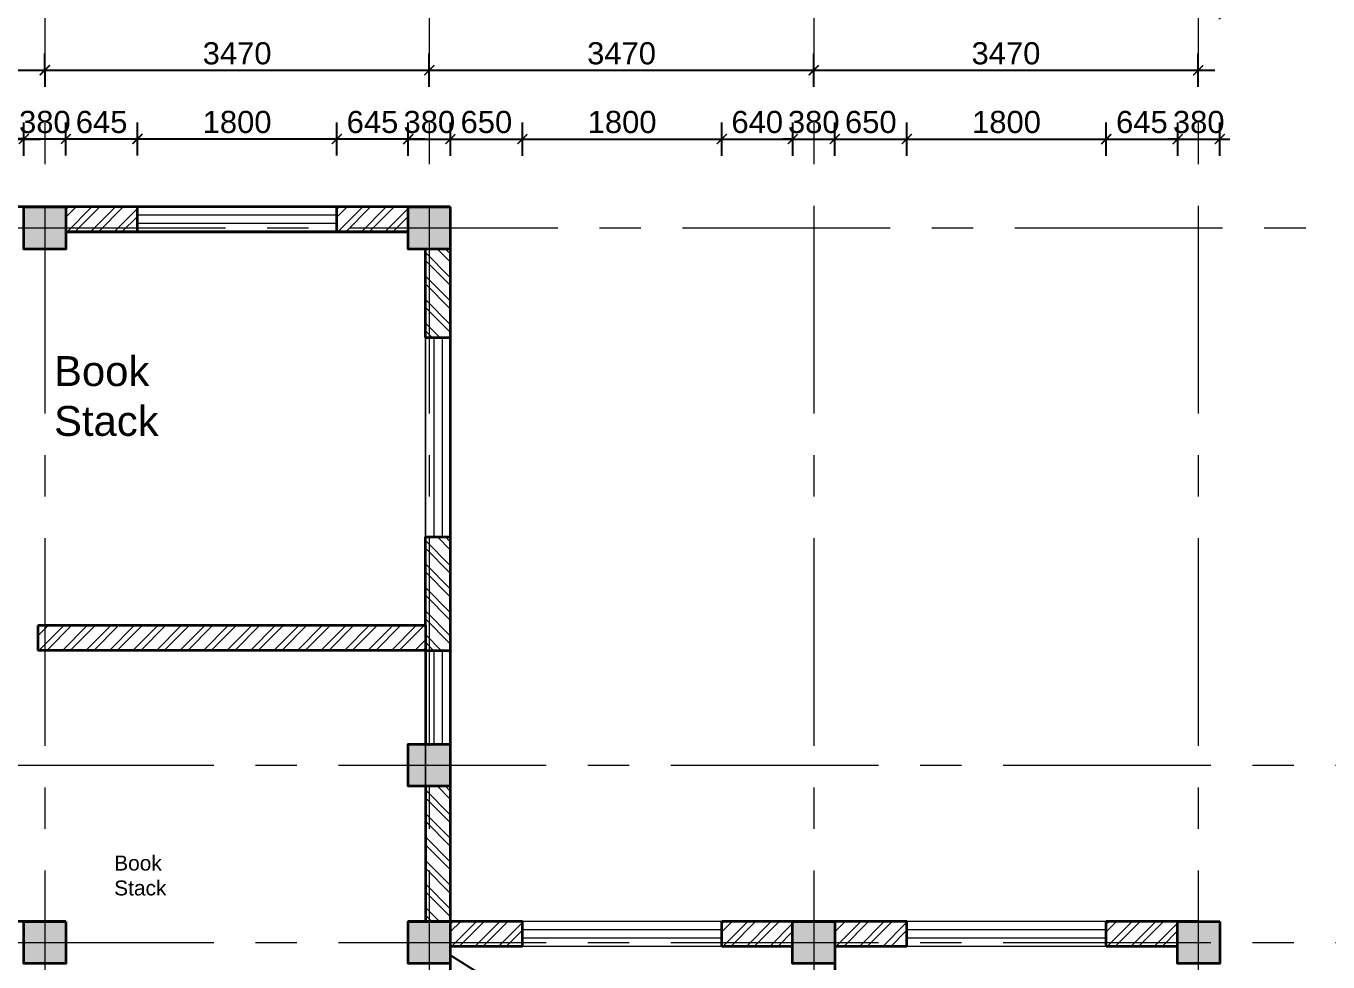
# Model space of a CAD drawing. Header units: inches. Extents: x 527934 to 2134587, y -408734 to 227304.
# Drawn here: x 1952523 to 1964274, y -139444 to -130996 of the extents above; entities that cross this region are included whole.
import ezdxf

# ---------------------------------------------------------------- set-up
doc = ezdxf.new("R2010")
doc.units = ezdxf.units.IN
doc.header["$MEASUREMENT"] = 0
doc.linetypes.add('CENTER', pattern=[2, 1.25, -0.25, 0.25, -0.25])
for name, color, linetype, lineweight in [('2 POWER TEL COMP', 3, 'Continuous', 25), ('centre line', 1, 'CENTER', 9), ('dim', 253, 'Continuous', 9), ('furniture', 253, 'Continuous', 5), ('hatch', 250, 'Continuous', 5), ('plinth', 5, 'Continuous', 9), ('sill', 253, 'Continuous', 13), ('text', 7, 'Continuous', 13), ('wall - brick', 30, 'Continuous', 35), ('window', 1, 'Continuous', 15)]:
    doc.layers.add(name, color=color, linetype=linetype, lineweight=lineweight)
doc.styles.get("Standard").update_dxf_attribs({"font": 'arial.ttf'})
doc.dimstyles.new('dim 100', dxfattribs={"dimtxt": 200, "dimasz": 90, "dimexe": 150, "dimexo": 150, "dimgap": 50, "dimtad": 1, "dimdec": 0, "dimzin": 0, "dimdsep": 46, "dimtxsty": 'Standard', "dimblk": 'ARCHTICK', "dimcen": 100, "dimdle": 150, "dimazin": 0, "dimtfac": 1, "dimtdec": 0, "dimtix": 1, "dimtmove": 2, "dimatfit": 3, "dimfxl": 150, "dimfxlon": 1, "dimtolj": 1, "dimtzin": 0, "dimarcsym": 0})

# ---------------------------------------------------------------- blocks, each defined once
blk = doc.blocks.new('_ArchTick')
at = {"color": 0, "linetype": 'ByBlock', "const_width": 0.15}
blk.add_lwpolyline([(-0.5, -0.5), (0.5, 0.5)], dxfattribs=at)
blk = doc.blocks.new('*D2628')
at = {"layer": 'Defpoints', "color": 0, "ltscale": 400}
for p in [(1952883, -132015), (1952503, -132629), (1952883, -132629)]:
    blk.add_point(p, dxfattribs=at)
at = {"layer": 'dim', "color": 0, "lineweight": -2, "ltscale": 400}
for p, q in [((1952503, -132165), (1952503, -131865)), ((1952883, -132165), (1952883, -131865)), ((1952503, -132015), (1952413, -132015)), ((1952503, -132015), (1952883, -132015)), ((1952883, -132015), (1952973, -132015))]:
    blk.add_line(p, q, dxfattribs=at)
at = {"layer": 'dim', "color": 0, "lineweight": -2, "ltscale": 400, "xscale": 90, "yscale": 90, "zscale": 90}
blk.add_blockref('_ArchTick', (1952503, -132015), dxfattribs=at)
at = {"layer": 'dim', "color": 0, "lineweight": -2, "ltscale": 400, "xscale": 90, "yscale": 90, "zscale": 90, "rotation": 180}
blk.add_blockref('_ArchTick', (1952883, -132015), dxfattribs=at)
at = {"layer": 'dim', "color": 0, "ltscale": 400, "insert": (1952693, -131863), "char_height": 200, "attachment_point": 5}
blk.add_mtext('\\A1;380', dxfattribs=at)
blk = doc.blocks.new('*D2629')
at = {"layer": 'Defpoints', "color": 0, "ltscale": 400}
for p in [(1956353, -132016), (1955973, -132629), (1956353, -132629)]:
    blk.add_point(p, dxfattribs=at)
at = {"layer": 'dim', "color": 0, "lineweight": -2, "ltscale": 400}
for p, q in [((1955973, -132166), (1955973, -131866)), ((1956353, -132166), (1956353, -131866)), ((1955973, -132016), (1955883, -132016)), ((1955973, -132016), (1956353, -132016)), ((1956353, -132016), (1956443, -132016))]:
    blk.add_line(p, q, dxfattribs=at)
at = {"layer": 'dim', "color": 0, "lineweight": -2, "ltscale": 400, "xscale": 90, "yscale": 90, "zscale": 90}
blk.add_blockref('_ArchTick', (1955973, -132016), dxfattribs=at)
at = {"layer": 'dim', "color": 0, "lineweight": -2, "ltscale": 400, "xscale": 90, "yscale": 90, "zscale": 90, "rotation": 180}
blk.add_blockref('_ArchTick', (1956353, -132016), dxfattribs=at)
at = {"layer": 'dim', "color": 0, "ltscale": 400, "insert": (1956163, -131863), "char_height": 200, "attachment_point": 5}
blk.add_mtext('\\A1;380', dxfattribs=at)
blk = doc.blocks.new('*D2630')
at = {"layer": 'Defpoints', "color": 0, "ltscale": 400}
for p in [(1957003, -132016), (1956353, -139079), (1957003, -139079)]:
    blk.add_point(p, dxfattribs=at)
at = {"layer": 'dim', "color": 0, "lineweight": -2, "ltscale": 400}
for p, q in [((1956353, -132166), (1956353, -131866)), ((1957003, -132166), (1957003, -131866)), ((1956203, -132016), (1957153, -132016))]:
    blk.add_line(p, q, dxfattribs=at)
at = {"layer": 'dim', "color": 0, "lineweight": -2, "ltscale": 400, "xscale": 90, "yscale": 90, "zscale": 90, "rotation": 180}
blk.add_blockref('_ArchTick', (1956353, -132016), dxfattribs=at)
at = {"layer": 'dim', "color": 0, "lineweight": -2, "ltscale": 400, "xscale": 90, "yscale": 90, "zscale": 90}
blk.add_blockref('_ArchTick', (1957003, -132016), dxfattribs=at)
at = {"layer": 'dim', "color": 0, "ltscale": 400, "insert": (1956678, -131863), "char_height": 200, "attachment_point": 5}
blk.add_mtext('\\A1;650', dxfattribs=at)
blk = doc.blocks.new('*D2631')
at = {"layer": 'Defpoints', "color": 0, "ltscale": 400}
for p in [(1958803, -132016), (1957003, -139079), (1958803, -139079)]:
    blk.add_point(p, dxfattribs=at)
at = {"layer": 'dim', "color": 0, "lineweight": -2, "ltscale": 400}
for p, q in [((1957003, -132166), (1957003, -131866)), ((1958803, -132166), (1958803, -131866)), ((1956853, -132016), (1958953, -132016))]:
    blk.add_line(p, q, dxfattribs=at)
at = {"layer": 'dim', "color": 0, "lineweight": -2, "ltscale": 400, "xscale": 90, "yscale": 90, "zscale": 90, "rotation": 180}
blk.add_blockref('_ArchTick', (1957003, -132016), dxfattribs=at)
at = {"layer": 'dim', "color": 0, "lineweight": -2, "ltscale": 400, "xscale": 90, "yscale": 90, "zscale": 90}
blk.add_blockref('_ArchTick', (1958803, -132016), dxfattribs=at)
at = {"layer": 'dim', "color": 0, "ltscale": 400, "insert": (1957903, -131863), "char_height": 200, "attachment_point": 5}
blk.add_mtext('\\A1;1800', dxfattribs=at)
blk = doc.blocks.new('*D2632')
at = {"layer": 'Defpoints', "color": 0, "ltscale": 400}
for p in [(1959443, -132016), (1958803, -139079), (1959443, -139079)]:
    blk.add_point(p, dxfattribs=at)
at = {"layer": 'dim', "color": 0, "lineweight": -2, "ltscale": 400}
for p, q in [((1958803, -132166), (1958803, -131866)), ((1959443, -132166), (1959443, -131866)), ((1958653, -132016), (1959593, -132016))]:
    blk.add_line(p, q, dxfattribs=at)
at = {"layer": 'dim', "color": 0, "lineweight": -2, "ltscale": 400, "xscale": 90, "yscale": 90, "zscale": 90, "rotation": 180}
blk.add_blockref('_ArchTick', (1958803, -132016), dxfattribs=at)
at = {"layer": 'dim', "color": 0, "lineweight": -2, "ltscale": 400, "xscale": 90, "yscale": 90, "zscale": 90}
blk.add_blockref('_ArchTick', (1959443, -132016), dxfattribs=at)
at = {"layer": 'dim', "color": 0, "ltscale": 400, "insert": (1959123, -131863), "char_height": 200, "attachment_point": 5}
blk.add_mtext('\\A1;640', dxfattribs=at)
blk = doc.blocks.new('*D2633')
at = {"layer": 'Defpoints', "color": 0, "ltscale": 400}
for p in [(1959823, -132016), (1959443, -139079), (1959823, -139079)]:
    blk.add_point(p, dxfattribs=at)
at = {"layer": 'dim', "color": 0, "lineweight": -2, "ltscale": 400}
for p, q in [((1959443, -132166), (1959443, -131866)), ((1959823, -132166), (1959823, -131866)), ((1959443, -132016), (1959353, -132016)), ((1959443, -132016), (1959823, -132016)), ((1959823, -132016), (1959913, -132016))]:
    blk.add_line(p, q, dxfattribs=at)
at = {"layer": 'dim', "color": 0, "lineweight": -2, "ltscale": 400, "xscale": 90, "yscale": 90, "zscale": 90}
blk.add_blockref('_ArchTick', (1959443, -132016), dxfattribs=at)
at = {"layer": 'dim', "color": 0, "lineweight": -2, "ltscale": 400, "xscale": 90, "yscale": 90, "zscale": 90, "rotation": 180}
blk.add_blockref('_ArchTick', (1959823, -132016), dxfattribs=at)
at = {"layer": 'dim', "color": 0, "ltscale": 400, "insert": (1959633, -131863), "char_height": 200, "attachment_point": 5}
blk.add_mtext('\\A1;380', dxfattribs=at)
blk = doc.blocks.new('*D2634')
at = {"layer": 'Defpoints', "color": 0, "ltscale": 400}
for p in [(1960473, -132016), (1959823, -139079), (1960473, -139079)]:
    blk.add_point(p, dxfattribs=at)
at = {"layer": 'dim', "color": 0, "lineweight": -2, "ltscale": 400}
for p, q in [((1959823, -132166), (1959823, -131866)), ((1960473, -132166), (1960473, -131866)), ((1959673, -132016), (1960623, -132016))]:
    blk.add_line(p, q, dxfattribs=at)
at = {"layer": 'dim', "color": 0, "lineweight": -2, "ltscale": 400, "xscale": 90, "yscale": 90, "zscale": 90, "rotation": 180}
blk.add_blockref('_ArchTick', (1959823, -132016), dxfattribs=at)
at = {"layer": 'dim', "color": 0, "lineweight": -2, "ltscale": 400, "xscale": 90, "yscale": 90, "zscale": 90}
blk.add_blockref('_ArchTick', (1960473, -132016), dxfattribs=at)
at = {"layer": 'dim', "color": 0, "ltscale": 400, "insert": (1960148, -131863), "char_height": 200, "attachment_point": 5}
blk.add_mtext('\\A1;650', dxfattribs=at)
blk = doc.blocks.new('*D2635')
at = {"layer": 'Defpoints', "color": 0, "ltscale": 400}
for p in [(1962273, -132016), (1960473, -139079), (1962273, -139079)]:
    blk.add_point(p, dxfattribs=at)
at = {"layer": 'dim', "color": 0, "lineweight": -2, "ltscale": 400}
for p, q in [((1960473, -132166), (1960473, -131866)), ((1962273, -132166), (1962273, -131866)), ((1960323, -132016), (1962423, -132016))]:
    blk.add_line(p, q, dxfattribs=at)
at = {"layer": 'dim', "color": 0, "lineweight": -2, "ltscale": 400, "xscale": 90, "yscale": 90, "zscale": 90, "rotation": 180}
blk.add_blockref('_ArchTick', (1960473, -132016), dxfattribs=at)
at = {"layer": 'dim', "color": 0, "lineweight": -2, "ltscale": 400, "xscale": 90, "yscale": 90, "zscale": 90}
blk.add_blockref('_ArchTick', (1962273, -132016), dxfattribs=at)
at = {"layer": 'dim', "color": 0, "ltscale": 400, "insert": (1961373, -131863), "char_height": 200, "attachment_point": 5}
blk.add_mtext('\\A1;1800', dxfattribs=at)
blk = doc.blocks.new('*D2636')
at = {"layer": 'Defpoints', "color": 0, "ltscale": 400}
for p in [(1962918, -132016), (1962273, -139079), (1962918, -139079)]:
    blk.add_point(p, dxfattribs=at)
at = {"layer": 'dim', "color": 0, "lineweight": -2, "ltscale": 400}
for p, q in [((1962273, -132166), (1962273, -131866)), ((1962918, -132166), (1962918, -131866)), ((1962123, -132016), (1963068, -132016))]:
    blk.add_line(p, q, dxfattribs=at)
at = {"layer": 'dim', "color": 0, "lineweight": -2, "ltscale": 400, "xscale": 90, "yscale": 90, "zscale": 90, "rotation": 180}
blk.add_blockref('_ArchTick', (1962273, -132016), dxfattribs=at)
at = {"layer": 'dim', "color": 0, "lineweight": -2, "ltscale": 400, "xscale": 90, "yscale": 90, "zscale": 90}
blk.add_blockref('_ArchTick', (1962918, -132016), dxfattribs=at)
at = {"layer": 'dim', "color": 0, "ltscale": 400, "insert": (1962595, -131863), "char_height": 200, "attachment_point": 5}
blk.add_mtext('\\A1;645', dxfattribs=at)
blk = doc.blocks.new('*D2637')
at = {"layer": 'Defpoints', "color": 0, "ltscale": 400}
for p in [(1963298, -132016), (1962918, -139079), (1963298, -139079)]:
    blk.add_point(p, dxfattribs=at)
at = {"layer": 'dim', "color": 0, "lineweight": -2, "ltscale": 400}
for p, q in [((1962918, -132166), (1962918, -131866)), ((1963298, -132166), (1963298, -131866)), ((1962918, -132016), (1962828, -132016)), ((1962918, -132016), (1963298, -132016)), ((1963298, -132016), (1963388, -132016))]:
    blk.add_line(p, q, dxfattribs=at)
at = {"layer": 'dim', "color": 0, "lineweight": -2, "ltscale": 400, "xscale": 90, "yscale": 90, "zscale": 90}
blk.add_blockref('_ArchTick', (1962918, -132016), dxfattribs=at)
at = {"layer": 'dim', "color": 0, "lineweight": -2, "ltscale": 400, "xscale": 90, "yscale": 90, "zscale": 90, "rotation": 180}
blk.add_blockref('_ArchTick', (1963298, -132016), dxfattribs=at)
at = {"layer": 'dim', "color": 0, "ltscale": 400, "insert": (1963108, -131863), "char_height": 200, "attachment_point": 5}
blk.add_mtext('\\A1;380', dxfattribs=at)
blk = doc.blocks.new('*D2142')
at = {"layer": 'Defpoints', "color": 0, "ltscale": 400}
for p in [(1959633, -131395), (1956163, -139033), (1959633, -139033)]:
    blk.add_point(p, dxfattribs=at)
at = {"layer": 'dim', "color": 0, "lineweight": -2, "ltscale": 400}
for p, q in [((1956163, -131545), (1956163, -131245)), ((1959633, -131545), (1959633, -131245)), ((1956013, -131395), (1959783, -131395))]:
    blk.add_line(p, q, dxfattribs=at)
at = {"layer": 'dim', "color": 0, "lineweight": -2, "ltscale": 400, "xscale": 90, "yscale": 90, "zscale": 90, "rotation": 180}
blk.add_blockref('_ArchTick', (1956163, -131395), dxfattribs=at)
at = {"layer": 'dim', "color": 0, "lineweight": -2, "ltscale": 400, "xscale": 90, "yscale": 90, "zscale": 90}
blk.add_blockref('_ArchTick', (1959633, -131395), dxfattribs=at)
at = {"layer": 'dim', "color": 0, "ltscale": 400, "insert": (1957898, -131243), "char_height": 200, "attachment_point": 5}
blk.add_mtext('\\A1;3470', dxfattribs=at)
blk = doc.blocks.new('*D2143')
at = {"layer": 'Defpoints', "color": 0, "ltscale": 400}
for p in [(1963103, -131395), (1959633, -139253), (1963103, -139253)]:
    blk.add_point(p, dxfattribs=at)
at = {"layer": 'dim', "color": 0, "lineweight": -2, "ltscale": 400}
for p, q in [((1959633, -131545), (1959633, -131245)), ((1963103, -131545), (1963103, -131245)), ((1959483, -131395), (1963253, -131395))]:
    blk.add_line(p, q, dxfattribs=at)
at = {"layer": 'dim', "color": 0, "lineweight": -2, "ltscale": 400, "xscale": 90, "yscale": 90, "zscale": 90, "rotation": 180}
blk.add_blockref('_ArchTick', (1959633, -131395), dxfattribs=at)
at = {"layer": 'dim', "color": 0, "lineweight": -2, "ltscale": 400, "xscale": 90, "yscale": 90, "zscale": 90}
blk.add_blockref('_ArchTick', (1963103, -131395), dxfattribs=at)
at = {"layer": 'dim', "color": 0, "ltscale": 400, "insert": (1961368, -131243), "char_height": 200, "attachment_point": 5}
blk.add_mtext('\\A1;3470', dxfattribs=at)
blk = doc.blocks.new('*D2144')
at = {"layer": 'Defpoints', "color": 0, "ltscale": 400}
for p in [(1963298, -130783), (1935153, -139443), (1963298, -139443)]:
    blk.add_point(p, dxfattribs=at)
at = {"layer": 'dim', "color": 0, "lineweight": -2, "ltscale": 400}
for p, q in [((1935153, -130933), (1935153, -130633)), ((1963298, -130933), (1963298, -130633)), ((1935003, -130783), (1963448, -130783))]:
    blk.add_line(p, q, dxfattribs=at)
at = {"layer": 'dim', "color": 0, "lineweight": -2, "ltscale": 400, "xscale": 90, "yscale": 90, "zscale": 90, "rotation": 180}
blk.add_blockref('_ArchTick', (1935153, -130783), dxfattribs=at)
at = {"layer": 'dim', "color": 0, "lineweight": -2, "ltscale": 400, "xscale": 90, "yscale": 90, "zscale": 90}
blk.add_blockref('_ArchTick', (1963298, -130783), dxfattribs=at)
at = {"layer": 'dim', "color": 0, "ltscale": 400, "insert": (1949225, -130631), "char_height": 200, "attachment_point": 5}
blk.add_mtext('\\A1;28145', dxfattribs=at)
blk = doc.blocks.new('*D2673')
at = {"layer": 'Defpoints', "color": 0, "ltscale": 400}
for p in [(1956353, -132629), (1956353, -133009), (1971341, -133009)]:
    blk.add_point(p, dxfattribs=at)
at = {"layer": 'dim', "color": 0, "lineweight": -2, "ltscale": 400}
for p, q in [((1971341, -132629), (1971341, -132539)), ((1971191, -132629), (1971491, -132629)), ((1971341, -132629), (1971341, -133009)), ((1971191, -133009), (1971491, -133009)), ((1971341, -133009), (1971341, -133099))]:
    blk.add_line(p, q, dxfattribs=at)
at = {"layer": 'dim', "color": 0, "lineweight": -2, "ltscale": 400, "xscale": 90, "yscale": 90, "zscale": 90}
for p, rotation in [((1971341, -132629), 270), ((1971341, -133009), 90)]:
    blk.add_blockref('_ArchTick', p, dxfattribs=dict(at, rotation=rotation))
at = {"layer": 'dim', "color": 0, "ltscale": 400, "insert": (1971188, -132819), "char_height": 200, "attachment_point": 5, "rotation": 90}
blk.add_mtext('\\A1;380', dxfattribs=at)
blk = doc.blocks.new('*D2674')
at = {"layer": 'Defpoints', "color": 0, "ltscale": 400}
for p in [(1956353, -137479), (1956353, -137859), (1971341, -137859)]:
    blk.add_point(p, dxfattribs=at)
at = {"layer": 'dim', "color": 0, "lineweight": -2, "ltscale": 400}
for p, q in [((1971191, -137479), (1971491, -137479)), ((1971341, -137479), (1971341, -137389)), ((1971341, -137479), (1971341, -137859)), ((1971191, -137859), (1971491, -137859)), ((1971341, -137859), (1971341, -137949))]:
    blk.add_line(p, q, dxfattribs=at)
at = {"layer": 'dim', "color": 0, "lineweight": -2, "ltscale": 400, "xscale": 90, "yscale": 90, "zscale": 90}
for p, rotation in [((1971341, -137479), 270), ((1971341, -137859), 90)]:
    blk.add_blockref('_ArchTick', p, dxfattribs=dict(at, rotation=rotation))
at = {"layer": 'dim', "color": 0, "ltscale": 400, "insert": (1971188, -137669), "char_height": 200, "attachment_point": 5, "rotation": 90}
blk.add_mtext('\\A1;380', dxfattribs=at)
blk = doc.blocks.new('*D2675')
at = {"layer": 'Defpoints', "color": 0, "ltscale": 400}
for p in [(1956353, -137859), (1956353, -139079), (1971341, -139079)]:
    blk.add_point(p, dxfattribs=at)
at = {"layer": 'dim', "color": 0, "lineweight": -2, "ltscale": 400}
for p, q in [((1971341, -137709), (1971341, -139229)), ((1971191, -137859), (1971491, -137859)), ((1971191, -139079), (1971491, -139079))]:
    blk.add_line(p, q, dxfattribs=at)
at = {"layer": 'dim', "color": 0, "lineweight": -2, "ltscale": 400, "xscale": 90, "yscale": 90, "zscale": 90}
for p, rotation in [((1971341, -137859), 90), ((1971341, -139079), 270)]:
    blk.add_blockref('_ArchTick', p, dxfattribs=dict(at, rotation=rotation))
at = {"layer": 'dim', "color": 0, "ltscale": 400, "insert": (1971188, -138469), "char_height": 200, "attachment_point": 5, "rotation": 90}
blk.add_mtext('\\A1;1220', dxfattribs=at)
blk = doc.blocks.new('*D2676')
at = {"layer": 'Defpoints', "color": 0, "ltscale": 400}
for p in [(1963298, -139079), (1963298, -139459), (1971341, -139459)]:
    blk.add_point(p, dxfattribs=at)
at = {"layer": 'dim', "color": 0, "lineweight": -2, "ltscale": 400}
for p, q in [((1971341, -139079), (1971341, -138989)), ((1971191, -139079), (1971491, -139079)), ((1971341, -139079), (1971341, -139459)), ((1971191, -139459), (1971491, -139459)), ((1971341, -139459), (1971341, -139549))]:
    blk.add_line(p, q, dxfattribs=at)
at = {"layer": 'dim', "color": 0, "lineweight": -2, "ltscale": 400, "xscale": 90, "yscale": 90, "zscale": 90}
for p, rotation in [((1971341, -139079), 270), ((1971341, -139459), 90)]:
    blk.add_blockref('_ArchTick', p, dxfattribs=dict(at, rotation=rotation))
at = {"layer": 'dim', "color": 0, "ltscale": 400, "insert": (1971188, -139269), "char_height": 200, "attachment_point": 5, "rotation": 90}
blk.add_mtext('\\A1;380', dxfattribs=at)
blk = doc.blocks.new('*D2677')
at = {"layer": 'Defpoints', "color": 0, "ltscale": 400}
for p in [(1963298, -139459), (1963298, -140999), (1971341, -140999)]:
    blk.add_point(p, dxfattribs=at)
at = {"layer": 'dim', "color": 0, "lineweight": -2, "ltscale": 400}
for p, q in [((1971341, -139309), (1971341, -141149)), ((1971191, -139459), (1971491, -139459)), ((1971191, -140999), (1971491, -140999))]:
    blk.add_line(p, q, dxfattribs=at)
at = {"layer": 'dim', "color": 0, "lineweight": -2, "ltscale": 400, "xscale": 90, "yscale": 90, "zscale": 90}
for p, rotation in [((1971341, -139459), 90), ((1971341, -140999), 270)]:
    blk.add_blockref('_ArchTick', p, dxfattribs=dict(at, rotation=rotation))
at = {"layer": 'dim', "color": 0, "ltscale": 400, "insert": (1971188, -140229), "char_height": 200, "attachment_point": 5, "rotation": 90}
blk.add_mtext('\\A1;1540', dxfattribs=at)
blk = doc.blocks.new('*D2166')
at = {"layer": 'Defpoints', "color": 0, "ltscale": 400}
for p in [(1955973, -132629), (1952503, -152159), (1972561, -152159)]:
    blk.add_point(p, dxfattribs=at)
at = {"layer": 'dim', "color": 0, "lineweight": -2, "ltscale": 400}
for p, q in [((1972561, -132479), (1972561, -152309)), ((1972411, -132629), (1972711, -132629)), ((1972411, -152159), (1972711, -152159))]:
    blk.add_line(p, q, dxfattribs=at)
at = {"layer": 'dim', "color": 0, "lineweight": -2, "ltscale": 400, "xscale": 90, "yscale": 90, "zscale": 90}
for p, rotation in [((1972561, -132629), 90), ((1972561, -152159), 270)]:
    blk.add_blockref('_ArchTick', p, dxfattribs=dict(at, rotation=rotation))
at = {"layer": 'dim', "color": 0, "ltscale": 400, "insert": (1972408, -142394), "char_height": 200, "attachment_point": 5, "rotation": 90}
blk.add_mtext('\\A1;19530', dxfattribs=at)
blk = doc.blocks.new('*D2688')
at = {"layer": 'Defpoints', "color": 0, "ltscale": 400}
for p in [(1952503, -132016), (1949413, -132629), (1952503, -132629)]:
    blk.add_point(p, dxfattribs=at)
at = {"layer": 'dim', "color": 0, "lineweight": -2, "ltscale": 400}
for p, q in [((1949413, -132166), (1949413, -131866)), ((1952503, -132166), (1952503, -131866)), ((1949263, -132016), (1952653, -132016))]:
    blk.add_line(p, q, dxfattribs=at)
at = {"layer": 'dim', "color": 0, "lineweight": -2, "ltscale": 400, "xscale": 90, "yscale": 90, "zscale": 90, "rotation": 180}
blk.add_blockref('_ArchTick', (1949413, -132016), dxfattribs=at)
at = {"layer": 'dim', "color": 0, "lineweight": -2, "ltscale": 400, "xscale": 90, "yscale": 90, "zscale": 90}
blk.add_blockref('_ArchTick', (1952503, -132016), dxfattribs=at)
at = {"layer": 'dim', "color": 0, "ltscale": 400, "insert": (1950958, -131864), "char_height": 200, "attachment_point": 5}
blk.add_mtext('\\A1;3090', dxfattribs=at)
blk = doc.blocks.new('*D2689')
at = {"layer": 'Defpoints', "color": 0, "ltscale": 400}
for p in [(1953528, -132015), (1952883, -132629), (1953528, -132629)]:
    blk.add_point(p, dxfattribs=at)
at = {"layer": 'dim', "color": 0, "lineweight": -2, "ltscale": 400}
for p, q in [((1952883, -132165), (1952883, -131865)), ((1953528, -132165), (1953528, -131865)), ((1952733, -132015), (1953678, -132015))]:
    blk.add_line(p, q, dxfattribs=at)
at = {"layer": 'dim', "color": 0, "lineweight": -2, "ltscale": 400, "xscale": 90, "yscale": 90, "zscale": 90, "rotation": 180}
blk.add_blockref('_ArchTick', (1952883, -132015), dxfattribs=at)
at = {"layer": 'dim', "color": 0, "lineweight": -2, "ltscale": 400, "xscale": 90, "yscale": 90, "zscale": 90}
blk.add_blockref('_ArchTick', (1953528, -132015), dxfattribs=at)
at = {"layer": 'dim', "color": 0, "ltscale": 400, "insert": (1953205, -131863), "char_height": 200, "attachment_point": 5}
blk.add_mtext('\\A1;645', dxfattribs=at)
blk = doc.blocks.new('*D2690')
at = {"layer": 'Defpoints', "color": 0, "ltscale": 400}
for p in [(1955973, -132015), (1955328, -132629), (1955973, -132629)]:
    blk.add_point(p, dxfattribs=at)
at = {"layer": 'dim', "color": 0, "lineweight": -2, "ltscale": 400}
for p, q in [((1955328, -132165), (1955328, -131865)), ((1955973, -132165), (1955973, -131865)), ((1955178, -132015), (1956123, -132015))]:
    blk.add_line(p, q, dxfattribs=at)
at = {"layer": 'dim', "color": 0, "lineweight": -2, "ltscale": 400, "xscale": 90, "yscale": 90, "zscale": 90, "rotation": 180}
blk.add_blockref('_ArchTick', (1955328, -132015), dxfattribs=at)
at = {"layer": 'dim', "color": 0, "lineweight": -2, "ltscale": 400, "xscale": 90, "yscale": 90, "zscale": 90}
blk.add_blockref('_ArchTick', (1955973, -132015), dxfattribs=at)
at = {"layer": 'dim', "color": 0, "ltscale": 400, "insert": (1955650, -131863), "char_height": 200, "attachment_point": 5}
blk.add_mtext('\\A1;645', dxfattribs=at)
blk = doc.blocks.new('*D2694')
at = {"layer": 'Defpoints', "color": 0, "ltscale": 400}
for p in [(1956353, -133009), (1956353, -133808), (1971341, -133808)]:
    blk.add_point(p, dxfattribs=at)
at = {"layer": 'dim', "color": 0, "lineweight": -2, "ltscale": 400}
for p, q in [((1971341, -132859), (1971341, -133958)), ((1971191, -133009), (1971491, -133009)), ((1971191, -133808), (1971491, -133808))]:
    blk.add_line(p, q, dxfattribs=at)
at = {"layer": 'dim', "color": 0, "lineweight": -2, "ltscale": 400, "xscale": 90, "yscale": 90, "zscale": 90}
for p, rotation in [((1971341, -133009), 90), ((1971341, -133808), 270)]:
    blk.add_blockref('_ArchTick', p, dxfattribs=dict(at, rotation=rotation))
at = {"layer": 'dim', "color": 0, "ltscale": 400, "insert": (1971188, -133408), "char_height": 200, "attachment_point": 5, "rotation": 90}
blk.add_mtext('\\A1;799', dxfattribs=at)
blk = doc.blocks.new('*D2695')
at = {"layer": 'Defpoints', "color": 0, "ltscale": 400}
for p in [(1956353, -133808), (1956353, -135608), (1971341, -135608)]:
    blk.add_point(p, dxfattribs=at)
at = {"layer": 'dim', "color": 0, "lineweight": -2, "ltscale": 400}
for p, q in [((1971341, -133658), (1971341, -135758)), ((1971191, -133808), (1971491, -133808)), ((1971191, -135608), (1971491, -135608))]:
    blk.add_line(p, q, dxfattribs=at)
at = {"layer": 'dim', "color": 0, "lineweight": -2, "ltscale": 400, "xscale": 90, "yscale": 90, "zscale": 90}
for p, rotation in [((1971341, -133808), 90), ((1971341, -135608), 270)]:
    blk.add_blockref('_ArchTick', p, dxfattribs=dict(at, rotation=rotation))
at = {"layer": 'dim', "color": 0, "ltscale": 400, "insert": (1971188, -134708), "char_height": 200, "attachment_point": 5, "rotation": 90}
blk.add_mtext('\\A1;1800', dxfattribs=at)
blk = doc.blocks.new('*D2167')
at = {"layer": 'Defpoints', "color": 0, "ltscale": 400}
for p in [(1956353, -135608), (1956353, -137479), (1971341, -137479)]:
    blk.add_point(p, dxfattribs=at)
at = {"layer": 'dim', "color": 0, "lineweight": -2, "ltscale": 400}
for p, q in [((1971341, -135458), (1971341, -137629)), ((1971191, -135608), (1971491, -135608)), ((1971191, -137479), (1971491, -137479))]:
    blk.add_line(p, q, dxfattribs=at)
at = {"layer": 'dim', "color": 0, "lineweight": -2, "ltscale": 400, "xscale": 90, "yscale": 90, "zscale": 90}
for p, rotation in [((1971341, -135608), 90), ((1971341, -137479), 270)]:
    blk.add_blockref('_ArchTick', p, dxfattribs=dict(at, rotation=rotation))
at = {"layer": 'dim', "color": 0, "ltscale": 400, "insert": (1971188, -136543), "char_height": 200, "attachment_point": 5, "rotation": 90}
blk.add_mtext('\\A1;1871', dxfattribs=at)
blk = doc.blocks.new('*D2168')
at = {"layer": 'Defpoints', "color": 0, "ltscale": 400}
for p in [(1955328, -132015), (1953528, -132629), (1955328, -132629)]:
    blk.add_point(p, dxfattribs=at)
at = {"layer": 'furniture', "color": 0, "lineweight": -2, "ltscale": 400}
for p, q in [((1953528, -132165), (1953528, -131865)), ((1955328, -132165), (1955328, -131865)), ((1953378, -132015), (1955478, -132015))]:
    blk.add_line(p, q, dxfattribs=at)
at = {"layer": 'furniture', "color": 0, "lineweight": -2, "ltscale": 400, "xscale": 90, "yscale": 90, "zscale": 90, "rotation": 180}
blk.add_blockref('_ArchTick', (1953528, -132015), dxfattribs=at)
at = {"layer": 'furniture', "color": 0, "lineweight": -2, "ltscale": 400, "xscale": 90, "yscale": 90, "zscale": 90}
blk.add_blockref('_ArchTick', (1955328, -132015), dxfattribs=at)
at = {"layer": 'furniture', "color": 0, "ltscale": 400, "insert": (1954428, -131863), "char_height": 200, "attachment_point": 5}
blk.add_mtext('\\A1;1800', dxfattribs=at)
blk = doc.blocks.new('*D2179')
at = {"layer": 'Defpoints', "color": 0, "ltscale": 400}
for p in [(1949223, -131393), (1952693, -131393), (1952693, -131393)]:
    blk.add_point(p, dxfattribs=at)
at = {"layer": 'furniture', "color": 0, "lineweight": -2, "ltscale": 400}
for p, q in [((1949223, -131393), (1949223, -131243)), ((1952693, -131393), (1952693, -131243)), ((1949073, -131393), (1952843, -131393))]:
    blk.add_line(p, q, dxfattribs=at)
at = {"layer": 'furniture', "color": 0, "lineweight": -2, "ltscale": 400, "xscale": 90, "yscale": 90, "zscale": 90, "rotation": 180}
blk.add_blockref('_ArchTick', (1949223, -131393), dxfattribs=at)
at = {"layer": 'furniture', "color": 0, "lineweight": -2, "ltscale": 400, "xscale": 90, "yscale": 90, "zscale": 90}
blk.add_blockref('_ArchTick', (1952693, -131393), dxfattribs=at)
at = {"layer": 'furniture', "color": 0, "ltscale": 400, "insert": (1950958, -131241), "char_height": 200, "attachment_point": 5}
blk.add_mtext('\\A1;3470', dxfattribs=at)
blk = doc.blocks.new('*D2180')
at = {"layer": 'Defpoints', "color": 0, "ltscale": 400}
for p in [(1952693, -131393), (1956163, -131395), (1956163, -131395)]:
    blk.add_point(p, dxfattribs=at)
at = {"layer": 'furniture', "color": 0, "lineweight": -2, "ltscale": 400}
for p, q in [((1956163, -131395), (1956163, -131245)), ((1952543, -131395), (1956313, -131395)), ((1952693, -131395), (1952693, -131545))]:
    blk.add_line(p, q, dxfattribs=at)
at = {"layer": 'furniture', "color": 0, "lineweight": -2, "ltscale": 400, "xscale": 90, "yscale": 90, "zscale": 90, "rotation": 180}
blk.add_blockref('_ArchTick', (1952693, -131395), dxfattribs=at)
at = {"layer": 'furniture', "color": 0, "lineweight": -2, "ltscale": 400, "xscale": 90, "yscale": 90, "zscale": 90}
blk.add_blockref('_ArchTick', (1956163, -131395), dxfattribs=at)
at = {"layer": 'furniture', "color": 0, "ltscale": 400, "insert": (1954428, -131243), "char_height": 200, "attachment_point": 5}
blk.add_mtext('\\A1;3470', dxfattribs=at)
blk = doc.blocks.new('*D2189')
at = {"layer": 'Defpoints', "color": 0, "ltscale": 400}
for p in [(1952693, -131510), (1949223, -177436), (1952693, -177436)]:
    blk.add_point(p, dxfattribs=at)
at = {"layer": 'dim', "color": 0, "lineweight": -2, "ltscale": 400}
for p, q in [((1949223, -177436), (1949223, -177286)), ((1952693, -177286), (1952693, -177586)), ((1949073, -177436), (1952843, -177436))]:
    blk.add_line(p, q, dxfattribs=at)
at = {"layer": 'dim', "color": 0, "lineweight": -2, "ltscale": 400, "xscale": 90, "yscale": 90, "zscale": 90, "rotation": 180}
blk.add_blockref('_ArchTick', (1949223, -177436), dxfattribs=at)
at = {"layer": 'dim', "color": 0, "lineweight": -2, "ltscale": 400, "xscale": 90, "yscale": 90, "zscale": 90}
blk.add_blockref('_ArchTick', (1952693, -177436), dxfattribs=at)
at = {"layer": 'dim', "color": 0, "ltscale": 400, "insert": (1950958, -177283), "char_height": 200, "attachment_point": 5}
blk.add_mtext('\\A1;3470', dxfattribs=at)
blk = doc.blocks.new('*D2190')
at = {"layer": 'Defpoints', "color": 0, "ltscale": 400}
for p in [(1956163, -131510), (1952693, -177436), (1956163, -177436)]:
    blk.add_point(p, dxfattribs=at)
at = {"layer": 'dim', "color": 0, "lineweight": -2, "ltscale": 400}
for p, q in [((1952693, -177436), (1952693, -177286)), ((1956163, -177286), (1956163, -177586)), ((1952543, -177436), (1956313, -177436))]:
    blk.add_line(p, q, dxfattribs=at)
at = {"layer": 'dim', "color": 0, "lineweight": -2, "ltscale": 400, "xscale": 90, "yscale": 90, "zscale": 90, "rotation": 180}
blk.add_blockref('_ArchTick', (1952693, -177436), dxfattribs=at)
at = {"layer": 'dim', "color": 0, "lineweight": -2, "ltscale": 400, "xscale": 90, "yscale": 90, "zscale": 90}
blk.add_blockref('_ArchTick', (1956163, -177436), dxfattribs=at)
at = {"layer": 'dim', "color": 0, "ltscale": 400, "insert": (1954428, -177283), "char_height": 200, "attachment_point": 5}
blk.add_mtext('\\A1;3470', dxfattribs=at)
blk = doc.blocks.new('*D2192')
at = {"layer": 'Defpoints', "color": 0, "ltscale": 400}
for p in [(1963103, -131644), (1963103, -177436), (1959633, -177569)]:
    blk.add_point(p, dxfattribs=at)
at = {"layer": 'dim', "color": 0, "lineweight": -2, "ltscale": 400}
for p, q in [((1959633, -177436), (1959633, -177286)), ((1963103, -177286), (1963103, -177586)), ((1959483, -177436), (1963253, -177436))]:
    blk.add_line(p, q, dxfattribs=at)
at = {"layer": 'dim', "color": 0, "lineweight": -2, "ltscale": 400, "xscale": 90, "yscale": 90, "zscale": 90, "rotation": 180}
blk.add_blockref('_ArchTick', (1959633, -177436), dxfattribs=at)
at = {"layer": 'dim', "color": 0, "lineweight": -2, "ltscale": 400, "xscale": 90, "yscale": 90, "zscale": 90}
blk.add_blockref('_ArchTick', (1963103, -177436), dxfattribs=at)
at = {"layer": 'dim', "color": 0, "ltscale": 400, "insert": (1961368, -177283), "char_height": 200, "attachment_point": 5}
blk.add_mtext('\\A1;3470', dxfattribs=at)
blk = doc.blocks.new('*D2770')
at = {"layer": 'Defpoints', "color": 0, "ltscale": 400}
for p in [(1955083, -138728), (1955083, -178046), (1953883, -184739)]:
    blk.add_point(p, dxfattribs=at)
at = {"layer": 'furniture', "color": 0, "lineweight": -2, "ltscale": 400}
for p, q in [((1953883, -178196), (1953883, -177896)), ((1955083, -177896), (1955083, -178196)), ((1953733, -178046), (1955233, -178046))]:
    blk.add_line(p, q, dxfattribs=at)
at = {"layer": 'furniture', "color": 0, "lineweight": -2, "ltscale": 400, "xscale": 90, "yscale": 90, "zscale": 90, "rotation": 180}
blk.add_blockref('_ArchTick', (1953883, -178046), dxfattribs=at)
at = {"layer": 'furniture', "color": 0, "lineweight": -2, "ltscale": 400, "xscale": 90, "yscale": 90, "zscale": 90}
blk.add_blockref('_ArchTick', (1955083, -178046), dxfattribs=at)
at = {"layer": 'furniture', "color": 0, "ltscale": 400, "insert": (1954483, -177893), "char_height": 200, "attachment_point": 5}
blk.add_mtext('\\A1;1200', dxfattribs=at)
blk = doc.blocks.new('TEL OUTLET')
at = {"color": 2}
for p, q in [((5876377, -80918), (5876186, -81218)), ((5876377, -80918), (5876521, -81218)), ((5876186, -81218), (5876521, -81218))]:
    blk.add_line(p, q, dxfattribs=at)

msp = doc.modelspace()

# ---------------------------------------------------------------- hatches: boundary and pattern name
at = {"layer": 'hatch', "lineweight": 5, "ltscale": 400}
h = msp.add_hatch(dxfattribs=at)
h.set_pattern_fill('ANSI32', color=256, scale=400)
h.set_pattern_definition([(45, (-551415.42, -101335.44), (-106.066017, 106.066017), []), (45, (-551344.71, -101335.44), (-106.066017, 106.066017), [])])
h.paths.add_polyline_path([(1952882.6, -132853.6), (1952882.6, -132628.6), (1953527.6, -132628.6), (1953527.6, -132853.6)])
h = msp.add_hatch(dxfattribs=at)
h.set_pattern_fill('ANSI32', color=256, scale=400)
h.set_pattern_definition([(45, (-548970.42, -101335.44), (-106.066017, 106.066017), []), (45, (-548899.71, -101335.44), (-106.066017, 106.066017), [])])
h.paths.add_polyline_path([(1955327.6, -132853.6), (1955327.6, -132628.6), (1955972.6, -132628.6), (1955972.6, -132853.6)])
h = msp.add_hatch(dxfattribs=at)
h.set_pattern_fill('ANSI32', color=256, scale=400, angle=-90)
h.set_pattern_definition([(315, (1987638.39, 2371274.75), (106.066017, 106.066017), []), (315, (1987638.39, 2371204.04), (106.066017, 106.066017), [])])
h.paths.add_polyline_path([(1956127.6, -133008.6), (1956352.6, -133008.6), (1956352.6, -133807.6), (1956127.6, -133807.6)])
h = msp.add_hatch(dxfattribs=at)
h.set_pattern_fill('ANSI32', color=256, scale=400, angle=-90)
h.set_pattern_definition([(315, (1987638.39, 2368675.75), (106.066017, 106.066017), []), (315, (1987638.39, 2368605.04), (106.066017, 106.066017), [])])
h.paths.add_polyline_path([(1956127.6, -135607.6), (1956352.6, -135607.6), (1956352.6, -136631.6), (1956127.6, -136631.6)])
h = msp.add_hatch(dxfattribs=at)
h.set_pattern_fill('ANSI32', color=256, scale=400)
h.set_pattern_definition([(45, (-551669.42, -105113.44), (-106.066017, 106.066017), []), (45, (-551598.71, -105113.44), (-106.066017, 106.066017), [])])
h.paths.add_polyline_path([(1952628.6, -136631.6), (1952628.6, -136406.6), (1956127.6, -136406.6), (1956127.6, -136631.6)])
h = msp.add_hatch(dxfattribs=at)
h.set_pattern_fill('ANSI32', color=256, scale=400, angle=-90)
h.set_pattern_definition([(315, (1987638.39, 2366424.75), (106.066017, 106.066017), []), (315, (1987638.39, 2366354.04), (106.066017, 106.066017), [])])
h.paths.add_polyline_path([(1956127.6, -137858.6), (1956352.6, -137858.6), (1956352.6, -139078.6), (1956127.6, -139078.6)])
h = msp.add_hatch(dxfattribs=at)
h.set_pattern_fill('ANSI32', color=256, scale=400)
h.set_pattern_definition([(45, (-547945.42, -107785.44), (-106.066017, 106.066017), []), (45, (-547874.71, -107785.44), (-106.066017, 106.066017), [])])
h.paths.add_polyline_path([(1956352.6, -139303.6), (1956352.6, -139078.6), (1957002.6, -139078.6), (1957002.6, -139303.6)])
h = msp.add_hatch(dxfattribs=at)
h.set_pattern_fill('ANSI32', color=256, scale=400)
h.set_pattern_definition([(45, (-545495.42, -107785.44), (-106.066017, 106.066017), []), (45, (-545424.71, -107785.44), (-106.066017, 106.066017), [])])
h.paths.add_polyline_path([(1958802.6, -139303.6), (1958802.6, -139078.6), (1959442.6, -139078.6), (1959442.6, -139303.6)])
h = msp.add_hatch(dxfattribs=at)
h.set_pattern_fill('ANSI32', color=256, scale=400)
h.set_pattern_definition([(45, (-544475.42, -107785.44), (-106.066017, 106.066017), []), (45, (-544404.71, -107785.44), (-106.066017, 106.066017), [])])
h.paths.add_polyline_path([(1959822.6, -139303.6), (1959822.6, -139078.6), (1960462.6, -139078.6), (1960462.6, -139303.6)])
h = msp.add_hatch(dxfattribs=at)
h.set_pattern_fill('ANSI32', color=256, scale=400)
h.set_pattern_definition([(45, (-542025.42, -107785.44), (-106.066017, 106.066017), []), (45, (-541954.71, -107785.44), (-106.066017, 106.066017), [])])
h.paths.add_polyline_path([(1962272.6, -139303.6), (1962272.6, -139078.6), (1962917.6, -139078.6), (1962917.6, -139303.6)])
at = {"layer": 'plinth', "ltscale": 400}
h = msp.add_hatch(color=0, dxfattribs=at)
h.dxf.hatch_style = 1
h.paths.add_polyline_path([(1935532.6, -139078.6), (1935532.6, -139458.6), (1935152.6, -139458.6), (1935152.6, -139078.6)])
h.paths.add_polyline_path([(1939002.6, -139078.6), (1939002.6, -139458.6), (1938622.6, -139458.6), (1938622.6, -139078.6)])
h.paths.add_polyline_path([(1942472.6, -139078.6), (1942472.6, -139458.6), (1942092.6, -139458.6), (1942092.6, -139078.6)])
h.paths.add_polyline_path([(1945942.6, -137478.6), (1945942.6, -137858.6), (1945562.6, -137858.6), (1945562.6, -137478.6)])
h.paths.add_polyline_path([(1945942.6, -132628.6), (1945942.6, -133008.6), (1945562.6, -133008.6), (1945562.6, -132628.6)])
h.paths.add_polyline_path([(1949412.6, -132628.6), (1949412.6, -133008.6), (1949032.6, -133008.6), (1949032.6, -132628.6)])
h.paths.add_polyline_path([(1952882.6, -132628.6), (1952882.6, -133008.6), (1952502.6, -133008.6), (1952502.6, -132628.6)])
h.paths.add_polyline_path([(1956352.6, -132628.6), (1956352.6, -133008.6), (1955972.6, -133008.6), (1955972.6, -132628.6)])
h.paths.add_polyline_path([(1956352.6, -137478.6), (1956352.6, -137858.6), (1955972.6, -137858.6), (1955972.6, -137478.6)])
h.paths.add_polyline_path([(1949412.6, -139078.6), (1949412.6, -139458.6), (1949032.6, -139458.6), (1949032.6, -139078.6)])
h.paths.add_polyline_path([(1952882.6, -139078.6), (1952882.6, -139458.6), (1952502.6, -139458.6), (1952502.6, -139078.6)])
h.paths.add_polyline_path([(1956352.6, -139078.6), (1956352.6, -139458.6), (1955972.6, -139458.6), (1955972.6, -139078.6)])
h.paths.add_polyline_path([(1959822.6, -139078.6), (1959822.6, -139458.6), (1959442.6, -139458.6), (1959442.6, -139078.6)])
h.paths.add_polyline_path([(1963297.6, -139078.6), (1963297.6, -139458.6), (1962917.6, -139458.6), (1962917.6, -139078.6)])
h.paths.add_polyline_path([(1963297.6, -144338.6), (1963297.6, -144718.6), (1962917.6, -144718.6), (1962917.6, -144338.6)])
h.paths.add_polyline_path([(1959822.6, -144338.6), (1959822.6, -144718.6), (1959442.6, -144718.6), (1959442.6, -144338.6)])
h.paths.add_polyline_path([(1956352.6, -144338.6), (1956352.6, -144718.6), (1955972.6, -144718.6), (1955972.6, -144338.6)])
h.paths.add_polyline_path([(1952882.6, -144338.6), (1952882.6, -144718.6), (1952502.6, -144718.6), (1952502.6, -144338.6)])
h.paths.add_polyline_path([(1945942.6, -139078.6), (1945942.6, -139458.6), (1945562.6, -139458.6), (1945562.6, -139078.6)])
h.paths.add_polyline_path([(1942472.6, -144338.6), (1942472.6, -144718.6), (1942092.6, -144718.6), (1942092.6, -144338.6)])
h.paths.add_polyline_path([(1939002.6, -144338.6), (1939002.6, -144718.6), (1938622.6, -144718.6), (1938622.6, -144338.6)])
h.paths.add_polyline_path([(1935532.6, -144338.6), (1935532.6, -144718.6), (1935152.6, -144718.6), (1935152.6, -144338.6)])
h.paths.add_polyline_path([(1935532.6, -146518.6), (1935532.6, -146898.6), (1935152.6, -146898.6), (1935152.6, -146518.6)])
h.paths.add_polyline_path([(1939002.6, -146518.6), (1939002.6, -146898.6), (1938622.6, -146898.6), (1938622.6, -146518.6)])
h.paths.add_polyline_path([(1942472.6, -146518.6), (1942472.6, -146898.6), (1942092.6, -146898.6), (1942092.6, -146518.6)])
h.paths.add_polyline_path([(1945942.6, -146518.6), (1945942.6, -146898.6), (1945562.6, -146898.6), (1945562.6, -146518.6)])
h.paths.add_polyline_path([(1949412.6, -146518.6), (1949412.6, -146898.6), (1949032.6, -146898.6), (1949032.6, -146518.6)])
h.paths.add_polyline_path([(1952882.6, -146518.6), (1952882.6, -146898.6), (1952502.6, -146898.6), (1952502.6, -146518.6)])
h.paths.add_polyline_path([(1956352.6, -146518.6), (1956352.6, -146898.6), (1955972.6, -146898.6), (1955972.6, -146518.6)])
h.paths.add_polyline_path([(1959822.6, -146518.6), (1959822.6, -146898.6), (1959442.6, -146898.6), (1959442.6, -146518.6)])
h.paths.add_polyline_path([(1963297.6, -146518.6), (1963297.6, -146898.6), (1962917.6, -146898.6), (1962917.6, -146518.6)])
h.paths.add_polyline_path([(1963297.6, -151778.6), (1963297.6, -152158.6), (1962917.6, -152158.6), (1962917.6, -151778.6)])
h.paths.add_polyline_path([(1959822.6, -151778.6), (1959822.6, -152158.6), (1959442.6, -152158.6), (1959442.6, -151778.6)])
h.paths.add_polyline_path([(1956352.6, -151778.6), (1956352.6, -152158.6), (1955972.6, -152158.6), (1955972.6, -151778.6)])
h.paths.add_polyline_path([(1952882.6, -151778.6), (1952882.6, -152158.6), (1952502.6, -152158.6), (1952502.6, -151778.6)])
h.paths.add_polyline_path([(1949412.6, -151778.6), (1949412.6, -152158.6), (1949032.6, -152158.6), (1949032.6, -151778.6)])
h.paths.add_polyline_path([(1945942.6, -151778.6), (1945942.6, -152158.6), (1945562.6, -152158.6), (1945562.6, -151778.6)])
h.paths.add_polyline_path([(1942472.6, -151778.6), (1942472.6, -152158.6), (1942092.6, -152158.6), (1942092.6, -151778.6)])
h.paths.add_polyline_path([(1939002.6, -151778.6), (1939002.6, -152158.6), (1938622.6, -152158.6), (1938622.6, -151778.6)])
h.paths.add_polyline_path([(1935532.6, -151778.6), (1935532.6, -152158.6), (1935152.6, -152158.6), (1935152.6, -151778.6)])
edge = h.paths.add_edge_path()
edge.add_line((1945942.6, -139078.6), (1945192.6, -139078.6))

# ---------------------------------------------------------------- linework, layer by layer
at = {"layer": 'centre line', "ltscale": 1500}
for p, q in [((1952692.6, -129618.6), (1952692.6, -155358.6)), ((1956162.6, -129618.6), (1956162.6, -155358.6)), ((1959632.6, -129618.6), (1959632.6, -155358.6)), ((1963102.6, -129618.6), (1963102.6, -155358.6)), ((1931448.3, -132818.6), (1974071.1, -132818.6)), ((1931342.6, -137668.6), (1974071.1, -137668.6)), ((1931342.6, -139268.6), (1974071.1, -139268.6))]:
    msp.add_line(p, q, dxfattribs=at)
at = {"layer": 'sill'}
for p, q in [((1955327.6, -132628.6), (1953527.6, -132628.6)), ((1955327.6, -132853.6), (1953527.6, -132853.6)), ((1956127.6, -133807.6), (1956127.6, -135607.6)), ((1956127.6, -135607.6), (1956127.6, -133807.6)), ((1956127.6, -133807.6), (1956127.6, -135607.6)), ((1956352.6, -133807.6), (1956352.6, -135607.6)), ((1956127.6, -136631.6), (1956127.6, -138431.6)), ((1956127.6, -138431.6), (1956127.6, -136631.6)), ((1956127.6, -136631.6), (1956127.6, -137478.6)), ((1956352.6, -136631.6), (1956352.6, -137478.6)), ((1958802.6, -139078.6), (1957002.6, -139078.6)), ((1962272.6, -139078.6), (1960472.6, -139078.6)), ((1958802.6, -139303.6), (1957002.6, -139303.6)), ((1962272.6, -139303.6), (1960472.6, -139303.6))]:
    msp.add_line(p, q, dxfattribs=at)
at = {"layer": 'wall - brick'}
for p, q in [((1956352.6, -132628.6), (1948387.6, -132628.6)), ((1953527.6, -132853.6), (1953527.6, -132628.6)), ((1955327.6, -132853.6), (1955327.6, -132628.6)), ((1956352.6, -132628.6), (1956352.6, -144718.6)), ((1955972.6, -132853.6), (1952882.6, -132853.6)), ((1952882.6, -132853.6), (1955972.6, -132853.6)), ((1956127.6, -133807.6), (1956127.6, -133008.6)), ((1956127.6, -133807.6), (1956352.6, -133807.6)), ((1956127.6, -135607.6), (1956352.6, -135607.6)), ((1956127.6, -136406.6), (1956127.6, -135607.6)), ((1956127.6, -136406.6), (1952628.6, -136406.6)), ((1952628.6, -136406.6), (1952628.6, -136631.6)), ((1956127.6, -136406.6), (1956127.6, -137478.6)), ((1956127.6, -136631.6), (1952628.6, -136631.6)), ((1956127.6, -136631.6), (1956352.6, -136631.6)), ((1956127.6, -137858.6), (1956127.6, -139078.6)), ((1952882.6, -139078.6), (1950912.2, -139078.6)), ((1957002.6, -139078.6), (1955972.6, -139078.6)), ((1957002.6, -139303.6), (1957002.6, -139078.6)), ((1960472.6, -139078.6), (1958802.6, -139078.6)), ((1958802.6, -139303.6), (1958802.6, -139078.6)), ((1959822.6, -139119.6), (1959822.6, -140898.6)), ((1960472.6, -139303.6), (1960472.6, -139078.6)), ((1963102.6, -139078.6), (1962272.6, -139078.6)), ((1962272.6, -139303.6), (1962272.6, -139078.6)), ((1957002.6, -139303.6), (1956352.6, -139303.6)), ((1959442.6, -139303.6), (1958802.6, -139303.6)), ((1960472.6, -139303.6), (1959822.6, -139303.6)), ((1962917.6, -139303.6), (1962272.6, -139303.6))]:
    msp.add_line(p, q, dxfattribs=at)
for points in [[(1952882.6, -132628.6), (1952882.6, -133008.6), (1952502.6, -133008.6), (1952502.6, -132628.6)], [(1956352.6, -132628.6), (1956352.6, -133008.6), (1955972.6, -133008.6), (1955972.6, -132628.6)], [(1956352.6, -137478.6), (1956352.6, -137858.6), (1955972.6, -137858.6), (1955972.6, -137478.6)], [(1952882.6, -139078.6), (1952882.6, -139458.6), (1952502.6, -139458.6), (1952502.6, -139078.6)], [(1956352.6, -139078.6), (1956352.6, -139458.6), (1955972.6, -139458.6), (1955972.6, -139078.6)], [(1959822.6, -139078.6), (1959822.6, -139458.6), (1959442.6, -139458.6), (1959442.6, -139078.6)], [(1963297.6, -139078.6), (1963297.6, -139458.6), (1962917.6, -139458.6), (1962917.6, -139078.6)]]:
    msp.add_lwpolyline(points, close=True, dxfattribs=at)
msp.add_lwpolyline([(1955972.6, -139303.6), (1955972.6, -139078.6)], dxfattribs=at)
at = {"layer": 'window'}
for p, q in [((1955327.6, -132703.6), (1953527.6, -132703.6)), ((1955327.6, -132778.6), (1953527.6, -132778.6)), ((1956202.6, -133807.6), (1956202.6, -135607.6)), ((1956277.6, -133807.6), (1956277.6, -135607.6)), ((1956202.6, -136631.6), (1956202.6, -137478.6)), ((1956277.6, -136631.6), (1956277.6, -137478.6)), ((1958802.6, -139153.6), (1957002.6, -139153.6)), ((1958802.6, -139228.6), (1957002.6, -139228.6)), ((1962272.6, -139153.6), (1960472.6, -139153.6)), ((1962272.6, -139228.6), (1960472.6, -139228.6))]:
    msp.add_line(p, q, dxfattribs=at)

# ---------------------------------------------------------------- block references
at = {"layer": '2 POWER TEL COMP', "color": 3, "rotation": 270}
msp.add_blockref('TEL OUTLET', (2037570.5, 5736804.3), dxfattribs=at)

# ---------------------------------------------------------------- texts
at = {"layer": 'text', "attachment_point": 1}
for insert, char_height in [((1952776, -133975.4), 270), ((1953318.5, -138484), 135)]:
    msp.add_mtext_dynamic_manual_height_columns('Book \\PStack', width=7548.854, gutter_width=3500, heights=[0], dxfattribs=dict(at, insert=insert, char_height=char_height))

# ---------------------------------------------------------------- dimensions: what is measured, and where the dimension line sits
at = {"layer": 'dim', "ltscale": 400}
for base, p1, p2, picture, middle in [((1963297.6, -130782.8), (1935152.6, -139442.8), (1963297.6, -139442.8), '*D2144', (1949225.1, -130630.6)), ((1959632.6, -131394.7), (1956162.6, -139033.4), (1959632.6, -139033.4), '*D2142', (1957897.6, -131242.5)), ((1963102.6, -131394.7), (1959632.6, -139252.8), (1963102.6, -139252.8), '*D2143', (1961367.6, -131242.5)), ((1952692.6, -177435.5), (1949222.6, -177435.5), (1952692.6, -131510.2), '*D2189', (1950957.6, -177283.4)), ((1956162.6, -177435.5), (1952692.6, -177435.5), (1956162.6, -131510.2), '*D2190', (1954427.6, -177283.4)), ((1952502.6, -132015.8), (1949412.6, -132628.6), (1952502.6, -132628.6), '*D2688', (1950957.6, -131863.6)), ((1952882.6, -132015.2), (1952502.6, -132628.6), (1952882.6, -132628.6), '*D2628', (1952692.6, -131863)), ((1953527.6, -132015.2), (1952882.6, -132628.6), (1953527.6, -132628.6), '*D2689', (1953205.1, -131863.1)), ((1955972.6, -132015.2), (1955327.6, -132628.6), (1955972.6, -132628.6), '*D2690', (1955650.1, -131863.1)), ((1956352.6, -132015.5), (1955972.6, -132628.6), (1956352.6, -132628.6), '*D2629', (1956162.6, -131863.4)), ((1957002.6, -132015.5), (1956352.6, -139078.6), (1957002.6, -139078.6), '*D2630', (1956677.6, -131863.4)), ((1958802.6, -132015.5), (1957002.6, -139078.6), (1958802.6, -139078.6), '*D2631', (1957902.6, -131863.4)), ((1959442.6, -132015.5), (1958802.6, -139078.6), (1959442.6, -139078.6), '*D2632', (1959122.6, -131863.4)), ((1959822.6, -132015.5), (1959442.6, -139078.6), (1959822.6, -139078.6), '*D2633', (1959632.6, -131863.4)), ((1963102.6, -177435.5), (1959632.6, -177569), (1963102.6, -131643.7), '*D2192', (1961367.6, -177283.4)), ((1960472.6, -132015.5), (1959822.6, -139078.6), (1960472.6, -139078.6), '*D2634', (1960147.6, -131863.4)), ((1962272.6, -132015.5), (1960472.6, -139078.6), (1962272.6, -139078.6), '*D2635', (1961372.6, -131863.4)), ((1962917.6, -132015.5), (1962272.6, -139078.6), (1962917.6, -139078.6), '*D2636', (1962595.1, -131863.4)), ((1963297.6, -132015.5), (1962917.6, -139078.6), (1963297.6, -139078.6), '*D2637', (1963107.6, -131863.4))]:
    dim = msp.add_linear_dim(base=base, p1=p1, p2=p2, dimstyle='dim 100', override={"dimpost": '\\X'}, dxfattribs=at)
    dim.commit()
    dim.dimension.update_dxf_attribs({"geometry": picture, "text_midpoint": middle})
for base, p1, p2, picture, middle in [((1972560.6, -152158.6), (1955972.6, -132628.6), (1952502.6, -152158.6), '*D2166', (1972408.4, -142393.6)), ((1971340.6, -133008.6), (1956352.6, -132628.6), (1956352.6, -133008.6), '*D2673', (1971188.4, -132818.6)), ((1971340.6, -133807.6), (1956352.6, -133008.6), (1956352.6, -133807.6), '*D2694', (1971188.5, -133408.1)), ((1971340.6, -135607.6), (1956352.6, -133807.6), (1956352.6, -135607.6), '*D2695', (1971188.5, -134707.6)), ((1971340.6, -137478.6), (1956352.6, -135607.6), (1956352.6, -137478.6), '*D2167', (1971188.5, -136543.1)), ((1971340.6, -137858.6), (1956352.6, -137478.6), (1956352.6, -137858.6), '*D2674', (1971188.4, -137668.6)), ((1971340.6, -139078.6), (1956352.6, -137858.6), (1956352.6, -139078.6), '*D2675', (1971188.5, -138468.6)), ((1971340.6, -139458.6), (1963297.6, -139078.6), (1963297.6, -139458.6), '*D2676', (1971188.4, -139268.6)), ((1971340.6, -140998.6), (1963297.6, -139458.6), (1963297.6, -140998.6), '*D2677', (1971188.5, -140228.6))]:
    dim = msp.add_linear_dim(base=base, p1=p1, p2=p2, angle=90, dimstyle='dim 100', override={"dimpost": '\\X'}, dxfattribs=at)
    dim.commit()
    dim.dimension.update_dxf_attribs({"geometry": picture, "text_midpoint": middle})
at = {"layer": 'furniture', "ltscale": 400}
for base, p1, p2, picture, middle in [((1952692.6, -131392.8), (1949222.6, -131392.8), (1952692.6, -131392.8), '*D2179', (1950957.6, -131240.6)), ((1956162.6, -131394.7), (1952692.6, -131392.8), (1956162.6, -131394.7), '*D2180', (1954427.6, -131242.5)), ((1955327.6, -132015.2), (1953527.6, -132628.6), (1955327.6, -132628.6), '*D2168', (1954427.6, -131863.1)), ((1955082.6, -178045.5), (1953882.6, -184739.4), (1955082.6, -138727.7), '*D2770', (1954482.6, -177893.4))]:
    dim = msp.add_linear_dim(base=base, p1=p1, p2=p2, dimstyle='dim 100', override={"dimpost": '\\X'}, dxfattribs=at)
    dim.commit()
    dim.dimension.update_dxf_attribs({"geometry": picture, "text_midpoint": middle})

doc.saveas('drawing.dxf')
